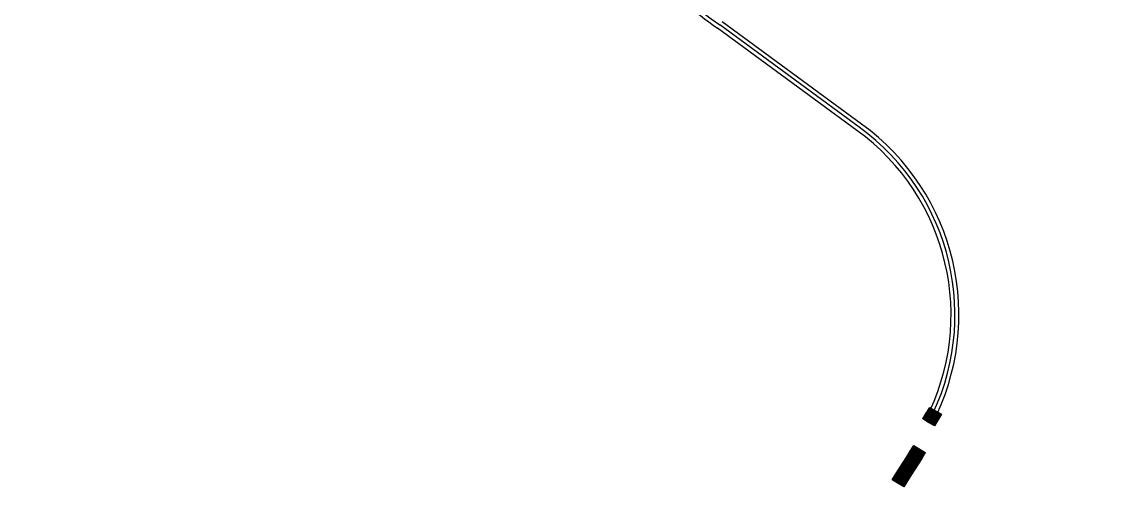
# Model space of a CAD drawing. Header units: millimetres. Extents: x 832728086 to 834530684, y 817551485 to 818349469.
# Drawn here: x 834101988 to 834150114, y 817927256 to 817948256 of the extents above; entities that cross this region are included whole.
import ezdxf

# ---------------------------------------------------------------- set-up
doc = ezdxf.new("R2010")
doc.units = ezdxf.units.MM
doc.header["$LTSCALE"] = 100
doc.linetypes.add('Hidden', pattern=[9.525, 6.35, -3.175])
doc.layers.add('+C-160', color=160, linetype='Hidden')
doc.layers.add('000-Tactile-l', color=8, linetype='Continuous')
doc.layers.add('000-helpline', color=30, linetype='Continuous', lineweight=30, plot=False)

# ---------------------------------------------------------------- blocks, each defined once
blk = doc.blocks.new('tactile')
at = {"layer": '000-helpline', "ltscale": 0.015}
for points in [[(834142.374, 817931.171), (834142.631, 817931.016), (834142.477, 817930.759), (834142.219, 817930.913)], [(834142.631, 817931.016), (834142.888, 817930.862), (834142.734, 817930.604), (834142.477, 817930.759)], [(834142.219, 817930.913), (834142.477, 817930.759), (834142.322, 817930.502), (834142.065, 817930.656)], [(834142.477, 817930.759), (834142.734, 817930.604), (834142.579, 817930.347), (834142.322, 817930.502)], [(834141.348, 817928.971), (834141.509, 817929.225), (834141.762, 817929.065), (834141.602, 817928.811)], [(834141.509, 817929.225), (834141.669, 817929.478), (834141.922, 817929.318), (834141.762, 817929.065)], [(834141.602, 817928.811), (834141.762, 817929.065), (834142.016, 817928.904), (834141.856, 817928.651)], [(834141.762, 817929.065), (834141.922, 817929.318), (834142.176, 817929.158), (834142.016, 817928.904)], [(834141.028, 817928.464), (834141.188, 817928.717), (834141.442, 817928.557), (834141.282, 817928.304)], [(834141.188, 817928.717), (834141.348, 817928.971), (834141.602, 817928.811), (834141.442, 817928.557)], [(834141.282, 817928.304), (834141.442, 817928.557), (834141.696, 817928.397), (834141.535, 817928.143)], [(834141.442, 817928.557), (834141.602, 817928.811), (834141.856, 817928.651), (834141.696, 817928.397)], [(834140.708, 817927.956), (834140.868, 817928.21), (834141.122, 817928.05), (834140.961, 817927.796)], [(834140.868, 817928.21), (834141.028, 817928.464), (834141.282, 817928.304), (834141.122, 817928.05)], [(834140.961, 817927.796), (834141.122, 817928.05), (834141.375, 817927.89), (834141.215, 817927.636)], [(834141.122, 817928.05), (834141.282, 817928.304), (834141.535, 817928.143), (834141.375, 817927.89)]]:
    blk.add_lwpolyline(points, close=True, dxfattribs=at)
at = {"layer": '000-Tactile-l', "ltscale": 5e-05}
for p, q in [((834139.346, 817943.757), (834133.151, 817948.305)), ((834139.14, 817943.474), (834132.947, 817948.021)), ((834139.243, 817943.616), (834133.049, 817948.163))]:
    blk.add_line(p, q, dxfattribs=at)
at = {"layer": '000-Tactile-l'}
for points in [[(834142.065, 817930.656), (834142.374, 817931.171), (834142.888, 817930.862), (834142.579, 817930.347)], [(834141.856, 817928.651), (834141.348, 817928.971), (834141.669, 817929.478), (834142.176, 817929.158)], [(834141.535, 817928.143), (834141.028, 817928.464), (834141.348, 817928.971), (834141.856, 817928.651)], [(834141.215, 817927.636), (834140.708, 817927.956), (834141.028, 817928.464), (834141.535, 817928.143)]]:
    blk.add_lwpolyline(points, close=True, dxfattribs=at)
at = {"layer": '000-Tactile-l', "ltscale": 0.015}
for centre, radius in [((834142.254, 817930.922), 0.0175), ((834142.28, 817930.965), 0.0175), ((834142.28, 817930.965), 0.0125), ((834142.305, 817931.008), 0.0175), ((834142.305, 817931.008), 0.0125), ((834142.322, 817930.939), 0.0175), ((834142.322, 817930.939), 0.0125), ((834142.331, 817931.051), 0.0175), ((834142.331, 817931.051), 0.0125), ((834142.348, 817930.982), 0.0175), ((834142.348, 817930.982), 0.0125), ((834142.357, 817931.093), 0.0175), ((834142.357, 817931.093), 0.0125), ((834142.374, 817931.025), 0.0175), ((834142.374, 817931.025), 0.0125), ((834142.383, 817931.136), 0.0175), ((834142.383, 817931.136), 0.0125), ((834142.391, 817930.956), 0.0175), ((834142.391, 817930.956), 0.0125), ((834142.4, 817931.068), 0.0175), ((834142.4, 817931.068), 0.0125), ((834142.417, 817930.999), 0.0175), ((834142.417, 817930.999), 0.0125), ((834142.425, 817931.11), 0.0175), ((834142.425, 817931.11), 0.0125), ((834142.434, 817930.93), 0.0175), ((834142.434, 817930.93), 0.0125), ((834142.443, 817931.042), 0.0175), ((834142.443, 817931.042), 0.0125), ((834142.46, 817930.973), 0.0175), ((834142.46, 817930.973), 0.0125), ((834142.468, 817931.085), 0.0175), ((834142.468, 817931.085), 0.0125), ((834142.485, 817931.016), 0.0175), ((834142.485, 817931.016), 0.0125), ((834142.502, 817930.948), 0.0175), ((834142.502, 817930.948), 0.0125), ((834142.511, 817931.059), 0.0175), ((834142.511, 817931.059), 0.0125), ((834142.528, 817930.99), 0.0175), ((834142.528, 817930.99), 0.0125), ((834142.545, 817930.922), 0.0175), ((834142.554, 817931.033), 0.0175), ((834142.554, 817931.033), 0.0125), ((834142.571, 817930.965), 0.0175), ((834142.571, 817930.965), 0.0125), ((834142.597, 817931.007), 0.0175), ((834142.597, 817931.007), 0.0125), ((834142.614, 817930.939), 0.0175), ((834142.614, 817930.939), 0.0125), ((834142.64, 817930.982), 0.0175), ((834142.64, 817930.982), 0.0125), ((834142.683, 817930.956), 0.0175), ((834142.683, 817930.956), 0.0125), ((834142.725, 817930.93), 0.0175), ((834142.725, 817930.93), 0.0125), ((834142.099, 817930.665), 0.0175), ((834142.099, 817930.665), 0.0125), ((834142.125, 817930.708), 0.0175), ((834142.125, 817930.708), 0.0125), ((834142.142, 817930.639), 0.0175), ((834142.142, 817930.639), 0.0125), ((834142.151, 817930.751), 0.0175), ((834142.151, 817930.751), 0.0125), ((834142.168, 817930.682), 0.0175), ((834142.168, 817930.682), 0.0125), ((834142.177, 817930.793), 0.0175), ((834142.177, 817930.793), 0.0125), ((834142.185, 817930.613), 0.0175), ((834142.185, 817930.613), 0.0125), ((834142.194, 817930.725), 0.0175), ((834142.194, 817930.725), 0.0125), ((834142.202, 817930.836), 0.0175), ((834142.202, 817930.836), 0.0125), ((834142.211, 817930.656), 0.0175), ((834142.211, 817930.656), 0.0125), ((834142.219, 817930.768), 0.0175), ((834142.219, 817930.768), 0.0125), ((834142.228, 817930.588), 0.0175), ((834142.228, 817930.879), 0.0175), ((834142.228, 817930.588), 0.0125), ((834142.228, 817930.879), 0.0125), ((834142.236, 817930.699), 0.0175), ((834142.236, 817930.699), 0.0125), ((834142.245, 817930.81), 0.0175), ((834142.245, 817930.81), 0.0125), ((834142.254, 817930.63), 0.0175), ((834142.254, 817930.922), 0.0125), ((834142.254, 817930.63), 0.0125), ((834142.262, 817930.742), 0.0175), ((834142.262, 817930.742), 0.0125), ((834142.271, 817930.853), 0.0175), ((834142.271, 817930.562), 0.0175), ((834142.271, 817930.853), 0.0125), ((834142.271, 817930.562), 0.0125), ((834142.279, 817930.673), 0.0175), ((834142.279, 817930.673), 0.0125), ((834142.288, 817930.785), 0.0175), ((834142.288, 817930.785), 0.0125), ((834142.297, 817930.896), 0.0175), ((834142.296, 817930.605), 0.0175), ((834142.297, 817930.896), 0.0125), ((834142.296, 817930.605), 0.0125), ((834142.305, 817930.716), 0.0175), ((834142.305, 817930.716), 0.0125), ((834142.314, 817930.828), 0.0175), ((834142.314, 817930.536), 0.0175), ((834142.314, 817930.828), 0.0125), ((834142.314, 817930.536), 0.0125), ((834142.322, 817930.647), 0.0175), ((834142.322, 817930.647), 0.0125), ((834142.331, 817930.759), 0.0175), ((834142.331, 817930.759), 0.0125), ((834142.339, 817930.87), 0.0175), ((834142.339, 817930.579), 0.0175), ((834142.339, 817930.87), 0.0125), ((834142.339, 817930.579), 0.0125), ((834142.348, 817930.69), 0.0175), ((834142.348, 817930.69), 0.0125), ((834142.357, 817930.802), 0.0175), ((834142.356, 817930.51), 0.0175), ((834142.357, 817930.802), 0.0125), ((834142.356, 817930.51), 0.0125), ((834142.365, 817930.913), 0.0175), ((834142.365, 817930.622), 0.0175), ((834142.365, 817930.913), 0.0125), ((834142.365, 817930.622), 0.0125), ((834142.374, 817930.733), 0.0175), ((834142.374, 817930.733), 0.0125), ((834142.382, 817930.845), 0.0175), ((834142.382, 817930.553), 0.0175), ((834142.382, 817930.845), 0.0125), ((834142.382, 817930.553), 0.0125), ((834142.391, 817930.665), 0.0175), ((834142.391, 817930.665), 0.0125), ((834142.399, 817930.776), 0.0175), ((834142.399, 817930.485), 0.0175), ((834142.399, 817930.776), 0.0125), ((834142.399, 817930.485), 0.0125), ((834142.408, 817930.596), 0.0175), ((834142.408, 817930.888), 0.0175), ((834142.408, 817930.596), 0.0125), ((834142.408, 817930.888), 0.0125), ((834142.417, 817930.707), 0.0175), ((834142.417, 817930.707), 0.0125), ((834142.425, 817930.819), 0.0175), ((834142.425, 817930.527), 0.0175), ((834142.425, 817930.819), 0.0125), ((834142.425, 817930.527), 0.0125), ((834142.434, 817930.639), 0.0175), ((834142.434, 817930.639), 0.0125), ((834142.442, 817930.75), 0.0175), ((834142.442, 817930.459), 0.0175), ((834142.442, 817930.75), 0.0125), ((834142.442, 817930.459), 0.0125), ((834142.451, 817930.862), 0.0175), ((834142.451, 817930.57), 0.0175), ((834142.451, 817930.862), 0.0125), ((834142.451, 817930.57), 0.0125), ((834142.459, 817930.682), 0.0175), ((834142.459, 817930.682), 0.0125), ((834142.468, 817930.502), 0.0175), ((834142.468, 817930.793), 0.0175), ((834142.468, 817930.502), 0.0125), ((834142.468, 817930.793), 0.0125), ((834142.477, 817930.905), 0.0175), ((834142.477, 817930.613), 0.0175), ((834142.477, 817930.905), 0.0125), ((834142.477, 817930.613), 0.0125), ((834142.485, 817930.725), 0.0175), ((834142.485, 817930.725), 0.0125), ((834142.494, 817930.836), 0.0175), ((834142.494, 817930.544), 0.0175), ((834142.494, 817930.836), 0.0125), ((834142.494, 817930.544), 0.0125), ((834142.502, 817930.656), 0.0175), ((834142.502, 817930.656), 0.0125), ((834142.511, 817930.767), 0.0175), ((834142.511, 817930.476), 0.0175), ((834142.511, 817930.767), 0.0125), ((834142.511, 817930.476), 0.0125), ((834142.52, 817930.879), 0.0175), ((834142.519, 817930.587), 0.0175), ((834142.52, 817930.879), 0.0125), ((834142.519, 817930.587), 0.0125), ((834142.528, 817930.699), 0.0175), ((834142.528, 817930.699), 0.0125), ((834142.537, 817930.81), 0.0175), ((834142.536, 817930.519), 0.0175), ((834142.537, 817930.81), 0.0125), ((834142.536, 817930.519), 0.0125), ((834142.545, 817930.63), 0.0175), ((834142.545, 817930.922), 0.0125), ((834142.545, 817930.63), 0.0125), ((834142.554, 817930.742), 0.0175), ((834142.554, 817930.45), 0.0175), ((834142.554, 817930.742), 0.0125), ((834142.554, 817930.45), 0.0125), ((834142.562, 817930.853), 0.0175), ((834142.562, 817930.562), 0.0175), ((834142.562, 817930.853), 0.0125), ((834142.562, 817930.562), 0.0125), ((834142.571, 817930.673), 0.0175), ((834142.571, 817930.673), 0.0125), ((834142.58, 817930.785), 0.0175), ((834142.579, 817930.493), 0.0175), ((834142.58, 817930.785), 0.0125), ((834142.579, 817930.493), 0.0125), ((834142.588, 817930.604), 0.0175), ((834142.588, 817930.896), 0.0175), ((834142.588, 817930.604), 0.0125), ((834142.588, 817930.896), 0.0125), ((834142.597, 817930.716), 0.0175), ((834142.597, 817930.716), 0.0125), ((834142.605, 817930.827), 0.0175), ((834142.605, 817930.536), 0.0175), ((834142.605, 817930.827), 0.0125), ((834142.605, 817930.536), 0.0125), ((834142.614, 817930.647), 0.0175), ((834142.614, 817930.647), 0.0125), ((834142.622, 817930.759), 0.0175), ((834142.622, 817930.467), 0.0175), ((834142.622, 817930.759), 0.0125), ((834142.622, 817930.467), 0.0125), ((834142.631, 817930.579), 0.0175), ((834142.631, 817930.87), 0.0175), ((834142.631, 817930.579), 0.0125), ((834142.631, 817930.87), 0.0125), ((834142.64, 817930.69), 0.0175), ((834142.64, 817930.69), 0.0125), ((834142.648, 817930.51), 0.0175), ((834142.648, 817930.802), 0.0175), ((834142.648, 817930.51), 0.0125), ((834142.648, 817930.802), 0.0125), ((834142.657, 817930.913), 0.0175), ((834142.657, 817930.622), 0.0175), ((834142.657, 817930.913), 0.0125), ((834142.657, 817930.622), 0.0125), ((834142.665, 817930.733), 0.0175), ((834142.665, 817930.733), 0.0125), ((834142.674, 817930.844), 0.0175), ((834142.674, 817930.553), 0.0175), ((834142.674, 817930.844), 0.0125), ((834142.674, 817930.553), 0.0125), ((834142.682, 817930.664), 0.0175), ((834142.682, 817930.664), 0.0125), ((834142.691, 817930.776), 0.0175), ((834142.691, 817930.776), 0.0125), ((834142.7, 817930.887), 0.0175), ((834142.699, 817930.596), 0.0175), ((834142.7, 817930.887), 0.0125), ((834142.699, 817930.596), 0.0125), ((834142.708, 817930.707), 0.0175), ((834142.708, 817930.707), 0.0125), ((834142.717, 817930.819), 0.0175), ((834142.717, 817930.819), 0.0125), ((834142.725, 817930.639), 0.0175), ((834142.725, 817930.639), 0.0125), ((834142.734, 817930.75), 0.0175), ((834142.734, 817930.75), 0.0125), ((834142.743, 817930.862), 0.0175), ((834142.743, 817930.862), 0.0125), ((834142.751, 817930.682), 0.0175), ((834142.751, 817930.682), 0.0125), ((834142.76, 817930.793), 0.0175), ((834142.76, 817930.793), 0.0125), ((834142.768, 817930.904), 0.0175), ((834142.768, 817930.904), 0.0125), ((834142.777, 817930.724), 0.0175), ((834142.777, 817930.724), 0.0125), ((834142.785, 817930.836), 0.0175), ((834142.785, 817930.836), 0.0125), ((834142.802, 817930.767), 0.0175), ((834142.802, 817930.767), 0.0125), ((834142.811, 817930.879), 0.0175), ((834142.811, 817930.879), 0.0125), ((834142.828, 817930.81), 0.0175), ((834142.828, 817930.81), 0.0125), ((834142.854, 817930.853), 0.0175), ((834142.854, 817930.853), 0.0125), ((834142.485, 817930.433), 0.0175), ((834142.485, 817930.433), 0.0125), ((834142.528, 817930.407), 0.0175), ((834142.528, 817930.407), 0.0125), ((834142.571, 817930.382), 0.0175), ((834142.571, 817930.382), 0.0125), ((834142.596, 817930.424), 0.0175), ((834142.596, 817930.424), 0.0125), ((834141.41, 817929.021), 0.0175), ((834141.41, 817929.021), 0.0125), ((834141.436, 817929.063), 0.0175), ((834141.436, 817929.063), 0.0125), ((834141.452, 817928.994), 0.0175), ((834141.463, 817929.106), 0.0175), ((834141.463, 817929.106), 0.0125), ((834141.479, 817929.037), 0.0175), ((834141.479, 817929.037), 0.0125), ((834141.49, 817929.148), 0.0175), ((834141.49, 817929.148), 0.0125), ((834141.505, 817929.079), 0.0175), ((834141.505, 817929.079), 0.0125), ((834141.516, 817929.19), 0.0175), ((834141.521, 817929.01), 0.0175), ((834141.516, 817929.19), 0.0125), ((834141.521, 817929.01), 0.0125), ((834141.532, 817929.121), 0.0175), ((834141.532, 817929.121), 0.0125), ((834141.543, 817929.233), 0.0175), ((834141.547, 817929.052), 0.0175), ((834141.543, 817929.233), 0.0125), ((834141.547, 817929.052), 0.0125), ((834141.559, 817929.164), 0.0175), ((834141.559, 817929.164), 0.0125), ((834141.57, 817929.275), 0.0175), ((834141.57, 817929.275), 0.0125), ((834141.574, 817929.095), 0.0175), ((834141.574, 817929.095), 0.0125), ((834141.585, 817929.206), 0.0175), ((834141.59, 817929.026), 0.0175), ((834141.585, 817929.206), 0.0125), ((834141.59, 817929.026), 0.0125), ((834141.596, 817929.317), 0.0175), ((834141.601, 817929.137), 0.0175), ((834141.596, 817929.317), 0.0125), ((834141.601, 817929.137), 0.0125), ((834141.612, 817929.248), 0.0175), ((834141.612, 817929.248), 0.0125), ((834141.616, 817929.068), 0.0175), ((834141.616, 817929.068), 0.0125), ((834141.623, 817929.359), 0.0175), ((834141.628, 817929.179), 0.0175), ((834141.623, 817929.359), 0.0125), ((834141.628, 817929.179), 0.0125), ((834141.632, 817928.999), 0.0175), ((834141.632, 817928.999), 0.0125), ((834141.639, 817929.29), 0.0175), ((834141.639, 817929.29), 0.0125), ((834141.643, 817929.11), 0.0175), ((834141.643, 817929.11), 0.0125), ((834141.65, 817929.402), 0.0175), ((834141.65, 817929.402), 0.0125), ((834141.654, 817929.221), 0.0175), ((834141.659, 817929.041), 0.0175), ((834141.654, 817929.221), 0.0125), ((834141.659, 817929.041), 0.0125), ((834141.665, 817929.333), 0.0175), ((834141.67, 817929.152), 0.0175), ((834141.665, 817929.333), 0.0125), ((834141.67, 817929.152), 0.0125), ((834141.676, 817929.444), 0.0175), ((834141.681, 817929.264), 0.0175), ((834141.676, 817929.444), 0.0125), ((834141.681, 817929.264), 0.0125), ((834141.685, 817929.083), 0.0175), ((834141.685, 817929.083), 0.0125), ((834141.692, 817929.375), 0.0175), ((834141.697, 817929.195), 0.0175), ((834141.692, 817929.375), 0.0125), ((834141.697, 817929.195), 0.0125), ((834141.701, 817929.014), 0.0175), ((834141.701, 817929.014), 0.0125), ((834141.708, 817929.306), 0.0175), ((834141.708, 817929.306), 0.0125), ((834141.712, 817929.126), 0.0175), ((834141.712, 817929.126), 0.0125), ((834141.719, 817929.417), 0.0175), ((834141.719, 817929.417), 0.0125), ((834141.723, 817929.237), 0.0175), ((834141.728, 817929.057), 0.0175), ((834141.723, 817929.237), 0.0125), ((834141.728, 817929.057), 0.0125), ((834141.734, 817929.348), 0.0175), ((834141.739, 817929.168), 0.0175), ((834141.734, 817929.348), 0.0125), ((834141.739, 817929.168), 0.0125), ((834141.75, 817929.279), 0.0175), ((834141.75, 817929.279), 0.0125), ((834141.754, 817929.099), 0.0175), ((834141.754, 817929.099), 0.0125), ((834141.761, 817929.391), 0.0175), ((834141.766, 817929.21), 0.0175), ((834141.761, 817929.391), 0.0125), ((834141.77, 817929.03), 0.0175), ((834141.766, 817929.21), 0.0125), ((834141.77, 817929.03), 0.0125), ((834141.777, 817929.322), 0.0175), ((834141.777, 817929.322), 0.0125), ((834141.781, 817929.141), 0.0175), ((834141.781, 817929.141), 0.0125), ((834141.792, 817929.253), 0.0175), ((834141.797, 817929.072), 0.0175), ((834141.792, 817929.253), 0.0125), ((834141.797, 817929.072), 0.0125), ((834141.803, 817929.364), 0.0175), ((834141.808, 817929.184), 0.0175), ((834141.803, 817929.364), 0.0125), ((834141.808, 817929.184), 0.0125), ((834141.812, 817929.003), 0.0175), ((834141.812, 817929.003), 0.0125), ((834141.819, 817929.295), 0.0175), ((834141.819, 817929.295), 0.0125), ((834141.823, 817929.115), 0.0175), ((834141.823, 817929.115), 0.0125), ((834141.834, 817929.226), 0.0175), ((834141.839, 817929.046), 0.0175), ((834141.834, 817929.226), 0.0125), ((834141.839, 817929.046), 0.0125), ((834141.846, 817929.337), 0.0175), ((834141.846, 817929.337), 0.0125), ((834141.85, 817929.157), 0.0175), ((834141.85, 817929.157), 0.0125), ((834141.861, 817929.268), 0.0175), ((834141.866, 817929.088), 0.0175), ((834141.861, 817929.268), 0.0125), ((834141.866, 817929.088), 0.0125), ((834141.877, 817929.199), 0.0175), ((834141.877, 817929.199), 0.0125), ((834141.881, 817929.019), 0.0175), ((834141.881, 817929.019), 0.0125), ((834141.888, 817929.31), 0.0175), ((834141.888, 817929.31), 0.0125), ((834141.892, 817929.13), 0.0175), ((834141.892, 817929.13), 0.0125), ((834141.903, 817929.241), 0.0175), ((834141.908, 817929.061), 0.0175), ((834141.903, 817929.241), 0.0125), ((834141.908, 817929.061), 0.0125), ((834141.919, 817929.173), 0.0175), ((834141.919, 817929.173), 0.0125), ((834141.93, 817929.284), 0.0175), ((834141.935, 817929.104), 0.0175), ((834141.93, 817929.284), 0.0125), ((834141.935, 817929.104), 0.0125), ((834141.946, 817929.215), 0.0175), ((834141.946, 817929.215), 0.0125), ((834141.95, 817929.035), 0.0175), ((834141.95, 817929.035), 0.0125), ((834141.961, 817929.146), 0.0175), ((834141.961, 817929.146), 0.0125), ((834141.972, 817929.257), 0.0175), ((834141.977, 817929.077), 0.0175), ((834141.972, 817929.257), 0.0125), ((834141.977, 817929.077), 0.0125), ((834141.988, 817929.188), 0.0175), ((834141.992, 817929.008), 0.0175), ((834141.988, 817929.188), 0.0125), ((834141.992, 817929.008), 0.0125), ((834142.004, 817929.119), 0.0175), ((834142.004, 817929.119), 0.0125), ((834142.015, 817929.23), 0.0175), ((834142.015, 817929.23), 0.0125), ((834142.019, 817929.05), 0.0175), ((834142.019, 817929.05), 0.0125), ((834142.03, 817929.161), 0.0175), ((834142.03, 817929.161), 0.0125), ((834142.046, 817929.092), 0.0175), ((834142.046, 817929.092), 0.0125), ((834142.057, 817929.204), 0.0175), ((834142.057, 817929.204), 0.0125), ((834142.061, 817929.023), 0.0175), ((834142.061, 817929.023), 0.0125), ((834142.073, 817929.135), 0.0175), ((834142.073, 817929.135), 0.0125), ((834142.088, 817929.066), 0.0175), ((834142.088, 817929.066), 0.0125), ((834142.099, 817929.177), 0.0175), ((834142.099, 817929.177), 0.0125), ((834142.115, 817929.108), 0.0175), ((834142.115, 817929.108), 0.0125), ((834142.142, 817929.15), 0.0175), ((834142.142, 817929.15), 0.0125), ((834141.089, 817928.514), 0.0175), ((834141.116, 817928.556), 0.0175), ((834141.116, 817928.556), 0.0125), ((834141.143, 817928.598), 0.0175), ((834141.143, 817928.598), 0.0125), ((834141.158, 817928.529), 0.0175), ((834141.158, 817928.529), 0.0125), ((834141.169, 817928.641), 0.0175), ((834141.169, 817928.641), 0.0125), ((834141.185, 817928.572), 0.0175), ((834141.185, 817928.572), 0.0125), ((834141.196, 817928.683), 0.0175), ((834141.196, 817928.683), 0.0125), ((834141.212, 817928.614), 0.0175), ((834141.212, 817928.614), 0.0125), ((834141.223, 817928.725), 0.0175), ((834141.223, 817928.725), 0.0125), ((834141.227, 817928.545), 0.0175), ((834141.227, 817928.545), 0.0125), ((834141.238, 817928.656), 0.0175), ((834141.238, 817928.656), 0.0125), ((834141.249, 817928.767), 0.0175), ((834141.254, 817928.587), 0.0175), ((834141.249, 817928.767), 0.0125), ((834141.254, 817928.587), 0.0125), ((834141.265, 817928.698), 0.0175), ((834141.265, 817928.698), 0.0125), ((834141.269, 817928.518), 0.0175), ((834141.269, 817928.518), 0.0125), ((834141.276, 817928.81), 0.0175), ((834141.281, 817928.63), 0.0175), ((834141.276, 817928.81), 0.0125), ((834141.281, 817928.63), 0.0125), ((834141.292, 817928.741), 0.0175), ((834141.292, 817928.741), 0.0125), ((834141.296, 817928.561), 0.0175), ((834141.296, 817928.561), 0.0125), ((834141.303, 817928.852), 0.0175), ((834141.303, 817928.852), 0.0125), ((834141.307, 817928.672), 0.0175), ((834141.307, 817928.672), 0.0125), ((834141.318, 817928.783), 0.0175), ((834141.323, 817928.603), 0.0175), ((834141.318, 817928.783), 0.0125), ((834141.323, 817928.603), 0.0125), ((834141.329, 817928.894), 0.0175), ((834141.334, 817928.714), 0.0175), ((834141.329, 817928.894), 0.0125), ((834141.334, 817928.714), 0.0125), ((834141.338, 817928.534), 0.0175), ((834141.338, 817928.534), 0.0125), ((834141.345, 817928.825), 0.0175), ((834141.35, 817928.645), 0.0175), ((834141.345, 817928.825), 0.0125), ((834141.35, 817928.645), 0.0125), ((834141.356, 817928.937), 0.0175), ((834141.361, 817928.756), 0.0175), ((834141.356, 817928.937), 0.0125), ((834141.361, 817928.756), 0.0125), ((834141.365, 817928.576), 0.0175), ((834141.365, 817928.576), 0.0125), ((834141.372, 817928.868), 0.0175), ((834141.372, 817928.868), 0.0125), ((834141.376, 817928.687), 0.0175), ((834141.376, 817928.687), 0.0125), ((834141.383, 817928.979), 0.0175), ((834141.383, 817928.979), 0.0125), ((834141.387, 817928.799), 0.0175), ((834141.392, 817928.618), 0.0175), ((834141.387, 817928.799), 0.0125), ((834141.392, 817928.618), 0.0125), ((834141.398, 817928.91), 0.0175), ((834141.403, 817928.73), 0.0175), ((834141.398, 817928.91), 0.0125), ((834141.403, 817928.73), 0.0125), ((834141.407, 817928.549), 0.0175), ((834141.407, 817928.549), 0.0125), ((834141.414, 817928.841), 0.0175), ((834141.419, 817928.661), 0.0175), ((834141.414, 817928.841), 0.0125), ((834141.419, 817928.661), 0.0125), ((834141.425, 817928.952), 0.0175), ((834141.43, 817928.772), 0.0175), ((834141.425, 817928.952), 0.0125), ((834141.43, 817928.772), 0.0125), ((834141.434, 817928.592), 0.0175), ((834141.434, 817928.592), 0.0125), ((834141.441, 817928.883), 0.0175), ((834141.441, 817928.883), 0.0125), ((834141.445, 817928.703), 0.0175), ((834141.45, 817928.523), 0.0175), ((834141.445, 817928.703), 0.0125), ((834141.45, 817928.523), 0.0125), ((834141.452, 817928.994), 0.0125), ((834141.456, 817928.814), 0.0175), ((834141.461, 817928.634), 0.0175), ((834141.456, 817928.814), 0.0125), ((834141.461, 817928.634), 0.0125), ((834141.467, 817928.925), 0.0175), ((834141.472, 817928.745), 0.0175), ((834141.467, 817928.925), 0.0125), ((834141.472, 817928.745), 0.0125), ((834141.476, 817928.565), 0.0175), ((834141.476, 817928.565), 0.0125), ((834141.483, 817928.856), 0.0175), ((834141.487, 817928.676), 0.0175), ((834141.483, 817928.856), 0.0125), ((834141.487, 817928.676), 0.0125), ((834141.494, 817928.968), 0.0175), ((834141.499, 817928.788), 0.0175), ((834141.494, 817928.968), 0.0125), ((834141.499, 817928.788), 0.0125), ((834141.503, 817928.607), 0.0175), ((834141.503, 817928.607), 0.0125), ((834141.51, 817928.899), 0.0175), ((834141.51, 817928.899), 0.0125), ((834141.514, 817928.719), 0.0175), ((834141.519, 817928.538), 0.0175), ((834141.514, 817928.719), 0.0125), ((834141.519, 817928.538), 0.0125), ((834141.525, 817928.83), 0.0175), ((834141.53, 817928.65), 0.0175), ((834141.525, 817928.83), 0.0125), ((834141.53, 817928.65), 0.0125), ((834141.536, 817928.941), 0.0175), ((834141.541, 817928.761), 0.0175), ((834141.536, 817928.941), 0.0125), ((834141.541, 817928.761), 0.0125), ((834141.545, 817928.581), 0.0175), ((834141.545, 817928.581), 0.0125), ((834141.552, 817928.872), 0.0175), ((834141.552, 817928.872), 0.0125), ((834141.556, 817928.692), 0.0175), ((834141.556, 817928.692), 0.0125), ((834141.563, 817928.983), 0.0175), ((834141.568, 817928.803), 0.0175), ((834141.563, 817928.983), 0.0125), ((834141.568, 817928.803), 0.0125), ((834141.572, 817928.623), 0.0175), ((834141.572, 817928.623), 0.0125), ((834141.579, 817928.914), 0.0175), ((834141.579, 817928.914), 0.0125), ((834141.583, 817928.734), 0.0175), ((834141.588, 817928.554), 0.0175), ((834141.583, 817928.734), 0.0125), ((834141.588, 817928.554), 0.0125), ((834141.594, 817928.845), 0.0175), ((834141.599, 817928.665), 0.0175), ((834141.594, 817928.845), 0.0125), ((834141.599, 817928.665), 0.0125), ((834141.605, 817928.957), 0.0175), ((834141.61, 817928.776), 0.0175), ((834141.605, 817928.957), 0.0125), ((834141.61, 817928.776), 0.0125), ((834141.614, 817928.596), 0.0175), ((834141.614, 817928.596), 0.0125), ((834141.621, 817928.888), 0.0175), ((834141.621, 817928.888), 0.0125), ((834141.625, 817928.707), 0.0175), ((834141.63, 817928.527), 0.0175), ((834141.625, 817928.707), 0.0125), ((834141.63, 817928.527), 0.0125), ((834141.637, 817928.819), 0.0175), ((834141.637, 817928.819), 0.0125), ((834141.641, 817928.638), 0.0175), ((834141.641, 817928.638), 0.0125), ((834141.648, 817928.93), 0.0175), ((834141.648, 817928.93), 0.0125), ((834141.652, 817928.75), 0.0175), ((834141.657, 817928.569), 0.0175), ((834141.652, 817928.75), 0.0125), ((834141.657, 817928.569), 0.0125), ((834141.663, 817928.861), 0.0175), ((834141.668, 817928.681), 0.0175), ((834141.663, 817928.861), 0.0125), ((834141.668, 817928.681), 0.0125), ((834141.674, 817928.972), 0.0175), ((834141.679, 817928.792), 0.0175), ((834141.674, 817928.972), 0.0125), ((834141.679, 817928.792), 0.0125), ((834141.683, 817928.612), 0.0175), ((834141.683, 817928.612), 0.0125), ((834141.69, 817928.903), 0.0175), ((834141.69, 817928.903), 0.0125), ((834141.694, 817928.723), 0.0175), ((834141.699, 817928.543), 0.0175), ((834141.694, 817928.723), 0.0125), ((834141.699, 817928.543), 0.0125), ((834141.706, 817928.834), 0.0175), ((834141.71, 817928.654), 0.0175), ((834141.706, 817928.834), 0.0125), ((834141.71, 817928.654), 0.0125), ((834141.717, 817928.946), 0.0175), ((834141.717, 817928.946), 0.0125), ((834141.721, 817928.765), 0.0175), ((834141.726, 817928.585), 0.0175), ((834141.721, 817928.765), 0.0125), ((834141.726, 817928.585), 0.0125), ((834141.732, 817928.877), 0.0175), ((834141.737, 817928.696), 0.0175), ((834141.732, 817928.877), 0.0125), ((834141.737, 817928.696), 0.0125), ((834141.741, 817928.516), 0.0175), ((834141.743, 817928.988), 0.0175), ((834141.748, 817928.808), 0.0175), ((834141.743, 817928.988), 0.0125), ((834141.748, 817928.808), 0.0125), ((834141.752, 817928.627), 0.0175), ((834141.752, 817928.627), 0.0125), ((834141.759, 817928.919), 0.0175), ((834141.759, 817928.919), 0.0125), ((834141.763, 817928.739), 0.0175), ((834141.768, 817928.558), 0.0175), ((834141.763, 817928.739), 0.0125), ((834141.768, 817928.558), 0.0125), ((834141.774, 817928.85), 0.0175), ((834141.779, 817928.67), 0.0175), ((834141.774, 817928.85), 0.0125), ((834141.779, 817928.67), 0.0125), ((834141.786, 817928.961), 0.0175), ((834141.786, 817928.961), 0.0125), ((834141.79, 817928.781), 0.0175), ((834141.795, 817928.601), 0.0175), ((834141.79, 817928.781), 0.0125), ((834141.795, 817928.601), 0.0125), ((834141.801, 817928.892), 0.0175), ((834141.806, 817928.712), 0.0175), ((834141.801, 817928.892), 0.0125), ((834141.806, 817928.712), 0.0125), ((834141.817, 817928.823), 0.0175), ((834141.817, 817928.823), 0.0125), ((834141.821, 817928.643), 0.0175), ((834141.821, 817928.643), 0.0125), ((834141.828, 817928.934), 0.0175), ((834141.828, 817928.934), 0.0125), ((834141.832, 817928.754), 0.0175), ((834141.832, 817928.754), 0.0125), ((834141.843, 817928.865), 0.0175), ((834141.848, 817928.685), 0.0175), ((834141.843, 817928.865), 0.0125), ((834141.848, 817928.685), 0.0125), ((834141.855, 817928.977), 0.0175), ((834141.855, 817928.977), 0.0125), ((834141.859, 817928.796), 0.0175), ((834141.859, 817928.796), 0.0125), ((834141.87, 817928.908), 0.0175), ((834141.875, 817928.728), 0.0175), ((834141.87, 817928.908), 0.0125), ((834141.875, 817928.728), 0.0125), ((834141.886, 817928.839), 0.0175), ((834141.886, 817928.839), 0.0125), ((834141.897, 817928.95), 0.0175), ((834141.897, 817928.95), 0.0125), ((834141.901, 817928.77), 0.0175), ((834141.901, 817928.77), 0.0125), ((834141.912, 817928.881), 0.0175), ((834141.912, 817928.881), 0.0125), ((834141.924, 817928.992), 0.0175), ((834141.924, 817928.992), 0.0125), ((834141.928, 817928.812), 0.0175), ((834141.928, 817928.812), 0.0125), ((834141.939, 817928.923), 0.0175), ((834141.939, 817928.923), 0.0125), ((834141.955, 817928.854), 0.0175), ((834141.955, 817928.854), 0.0125), ((834141.966, 817928.966), 0.0175), ((834141.966, 817928.966), 0.0125), ((834141.981, 817928.897), 0.0175), ((834141.981, 817928.897), 0.0125), ((834142.008, 817928.939), 0.0175), ((834142.008, 817928.939), 0.0125), ((834142.035, 817928.981), 0.0175), ((834142.035, 817928.981), 0.0125), ((834140.796, 817928.049), 0.0175), ((834140.796, 817928.049), 0.0125), ((834140.822, 817928.091), 0.0175), ((834140.822, 817928.091), 0.0125), ((834140.849, 817928.133), 0.0175), ((834140.849, 817928.133), 0.0125), ((834140.865, 817928.064), 0.0175), ((834140.865, 817928.064), 0.0125), ((834140.876, 817928.176), 0.0175), ((834140.876, 817928.176), 0.0125), ((834140.891, 817928.107), 0.0175), ((834140.891, 817928.107), 0.0125), ((834140.902, 817928.218), 0.0175), ((834140.907, 817928.038), 0.0175), ((834140.902, 817928.218), 0.0125), ((834140.907, 817928.038), 0.0125), ((834140.918, 817928.149), 0.0175), ((834140.918, 817928.149), 0.0125), ((834140.929, 817928.26), 0.0175), ((834140.934, 817928.08), 0.0175), ((834140.929, 817928.26), 0.0125), ((834140.934, 817928.08), 0.0125), ((834140.945, 817928.191), 0.0175), ((834140.945, 817928.191), 0.0125), ((834140.956, 817928.302), 0.0175), ((834140.956, 817928.302), 0.0125), ((834140.96, 817928.122), 0.0175), ((834140.96, 817928.122), 0.0125), ((834140.971, 817928.233), 0.0175), ((834140.976, 817928.053), 0.0175), ((834140.971, 817928.233), 0.0125), ((834140.976, 817928.053), 0.0125), ((834140.982, 817928.345), 0.0175), ((834140.987, 817928.164), 0.0175), ((834140.982, 817928.345), 0.0125), ((834140.987, 817928.164), 0.0125), ((834140.998, 817928.276), 0.0175), ((834141.003, 817928.095), 0.0175), ((834140.998, 817928.276), 0.0125), ((834141.003, 817928.095), 0.0125), ((834141.009, 817928.387), 0.0175), ((834141.014, 817928.207), 0.0175), ((834141.009, 817928.387), 0.0125), ((834141.014, 817928.207), 0.0125), ((834141.025, 817928.318), 0.0175), ((834141.025, 817928.318), 0.0125), ((834141.029, 817928.138), 0.0175), ((834141.029, 817928.138), 0.0125), ((834141.036, 817928.429), 0.0175), ((834141.036, 817928.429), 0.0125), ((834141.04, 817928.249), 0.0175), ((834141.045, 817928.069), 0.0175), ((834141.04, 817928.249), 0.0125), ((834141.045, 817928.069), 0.0125), ((834141.051, 817928.36), 0.0175), ((834141.056, 817928.18), 0.0175), ((834141.051, 817928.36), 0.0125), ((834141.056, 817928.18), 0.0125), ((834141.063, 817928.472), 0.0175), ((834141.063, 817928.472), 0.0125), ((834141.067, 817928.291), 0.0175), ((834141.072, 817928.111), 0.0175), ((834141.067, 817928.291), 0.0125), ((834141.072, 817928.111), 0.0125), ((834141.078, 817928.403), 0.0175), ((834141.083, 817928.222), 0.0175), ((834141.078, 817928.403), 0.0125), ((834141.083, 817928.222), 0.0125), ((834141.087, 817928.042), 0.0175), ((834141.087, 817928.042), 0.0125), ((834141.094, 817928.334), 0.0175), ((834141.089, 817928.514), 0.0125), ((834141.094, 817928.334), 0.0125), ((834141.098, 817928.153), 0.0175), ((834141.098, 817928.153), 0.0125), ((834141.105, 817928.445), 0.0175), ((834141.105, 817928.445), 0.0125), ((834141.109, 817928.265), 0.0175), ((834141.114, 817928.084), 0.0175), ((834141.109, 817928.265), 0.0125), ((834141.114, 817928.084), 0.0125), ((834141.12, 817928.376), 0.0175), ((834141.125, 817928.196), 0.0175), ((834141.12, 817928.376), 0.0125), ((834141.125, 817928.196), 0.0125), ((834141.132, 817928.487), 0.0175), ((834141.136, 817928.307), 0.0175), ((834141.132, 817928.487), 0.0125), ((834141.136, 817928.307), 0.0125), ((834141.14, 817928.127), 0.0175), ((834141.14, 817928.127), 0.0125), ((834141.147, 817928.418), 0.0175), ((834141.152, 817928.238), 0.0175), ((834141.147, 817928.418), 0.0125), ((834141.152, 817928.238), 0.0125), ((834141.156, 817928.058), 0.0175), ((834141.156, 817928.058), 0.0125), ((834141.163, 817928.349), 0.0175), ((834141.163, 817928.349), 0.0125), ((834141.167, 817928.169), 0.0175), ((834141.167, 817928.169), 0.0125), ((834141.174, 817928.46), 0.0175), ((834141.174, 817928.46), 0.0125), ((834141.178, 817928.28), 0.0175), ((834141.183, 817928.1), 0.0175), ((834141.178, 817928.28), 0.0125), ((834141.183, 817928.1), 0.0125), ((834141.189, 817928.391), 0.0175), ((834141.194, 817928.211), 0.0175), ((834141.189, 817928.391), 0.0125), ((834141.194, 817928.211), 0.0125), ((834141.198, 817928.031), 0.0175), ((834141.2, 817928.503), 0.0175), ((834141.205, 817928.322), 0.0175), ((834141.2, 817928.503), 0.0125), ((834141.205, 817928.322), 0.0125), ((834141.209, 817928.142), 0.0175), ((834141.209, 817928.142), 0.0125), ((834141.216, 817928.434), 0.0175), ((834141.221, 817928.253), 0.0175), ((834141.216, 817928.434), 0.0125), ((834141.221, 817928.253), 0.0125), ((834141.225, 817928.073), 0.0175), ((834141.225, 817928.073), 0.0125), ((834141.232, 817928.365), 0.0175), ((834141.232, 817928.365), 0.0125), ((834141.236, 817928.185), 0.0175), ((834141.236, 817928.185), 0.0125), ((834141.243, 817928.476), 0.0175), ((834141.243, 817928.476), 0.0125), ((834141.247, 817928.296), 0.0175), ((834141.252, 817928.116), 0.0175), ((834141.247, 817928.296), 0.0125), ((834141.252, 817928.116), 0.0125), ((834141.258, 817928.407), 0.0175), ((834141.263, 817928.227), 0.0175), ((834141.258, 817928.407), 0.0125), ((834141.263, 817928.227), 0.0125), ((834141.267, 817928.047), 0.0175), ((834141.267, 817928.047), 0.0125), ((834141.274, 817928.338), 0.0175), ((834141.274, 817928.338), 0.0125), ((834141.278, 817928.158), 0.0175), ((834141.278, 817928.158), 0.0125), ((834141.285, 817928.449), 0.0175), ((834141.29, 817928.269), 0.0175), ((834141.285, 817928.449), 0.0125), ((834141.29, 817928.269), 0.0125), ((834141.294, 817928.089), 0.0175), ((834141.294, 817928.089), 0.0125), ((834141.301, 817928.38), 0.0175), ((834141.301, 817928.38), 0.0125), ((834141.305, 817928.2), 0.0175), ((834141.305, 817928.2), 0.0125), ((834141.312, 817928.492), 0.0175), ((834141.312, 817928.492), 0.0125), ((834141.316, 817928.311), 0.0175), ((834141.321, 817928.131), 0.0175), ((834141.316, 817928.311), 0.0125), ((834141.321, 817928.131), 0.0125), ((834141.327, 817928.423), 0.0175), ((834141.332, 817928.242), 0.0175), ((834141.327, 817928.423), 0.0125), ((834141.332, 817928.242), 0.0125), ((834141.336, 817928.062), 0.0175), ((834141.336, 817928.062), 0.0125), ((834141.343, 817928.354), 0.0175), ((834141.343, 817928.354), 0.0125), ((834141.347, 817928.173), 0.0175), ((834141.347, 817928.173), 0.0125), ((834141.354, 817928.465), 0.0175), ((834141.358, 817928.285), 0.0175), ((834141.354, 817928.465), 0.0125), ((834141.363, 817928.104), 0.0175), ((834141.358, 817928.285), 0.0125), ((834141.363, 817928.104), 0.0125), ((834141.37, 817928.396), 0.0175), ((834141.37, 817928.396), 0.0125), ((834141.374, 817928.216), 0.0175), ((834141.379, 817928.035), 0.0175), ((834141.374, 817928.216), 0.0125), ((834141.381, 817928.507), 0.0175), ((834141.379, 817928.035), 0.0125), ((834141.381, 817928.507), 0.0125), ((834141.385, 817928.327), 0.0175), ((834141.39, 817928.147), 0.0175), ((834141.385, 817928.327), 0.0125), ((834141.39, 817928.147), 0.0125), ((834141.396, 817928.438), 0.0175), ((834141.401, 817928.258), 0.0175), ((834141.396, 817928.438), 0.0125), ((834141.401, 817928.258), 0.0125), ((834141.405, 817928.078), 0.0175), ((834141.405, 817928.078), 0.0125), ((834141.412, 817928.369), 0.0175), ((834141.412, 817928.369), 0.0125), ((834141.416, 817928.189), 0.0175), ((834141.416, 817928.189), 0.0125), ((834141.423, 817928.48), 0.0175), ((834141.423, 817928.48), 0.0125), ((834141.427, 817928.3), 0.0175), ((834141.432, 817928.12), 0.0175), ((834141.427, 817928.3), 0.0125), ((834141.432, 817928.12), 0.0125), ((834141.439, 817928.411), 0.0175), ((834141.439, 817928.411), 0.0125), ((834141.443, 817928.231), 0.0175), ((834141.448, 817928.051), 0.0175), ((834141.443, 817928.231), 0.0125), ((834141.448, 817928.051), 0.0125), ((834141.454, 817928.343), 0.0175), ((834141.459, 817928.162), 0.0175), ((834141.454, 817928.343), 0.0125), ((834141.459, 817928.162), 0.0125), ((834141.465, 817928.454), 0.0175), ((834141.47, 817928.274), 0.0175), ((834141.465, 817928.454), 0.0125), ((834141.47, 817928.274), 0.0125), ((834141.474, 817928.093), 0.0175), ((834141.474, 817928.093), 0.0125), ((834141.481, 817928.385), 0.0175), ((834141.481, 817928.385), 0.0125), ((834141.485, 817928.205), 0.0175), ((834141.485, 817928.205), 0.0125), ((834141.492, 817928.496), 0.0175), ((834141.492, 817928.496), 0.0125), ((834141.496, 817928.316), 0.0175), ((834141.501, 817928.136), 0.0175), ((834141.496, 817928.316), 0.0125), ((834141.501, 817928.136), 0.0125), ((834141.508, 817928.427), 0.0175), ((834141.508, 817928.427), 0.0125), ((834141.512, 817928.247), 0.0175), ((834141.512, 817928.247), 0.0125), ((834141.523, 817928.358), 0.0175), ((834141.528, 817928.178), 0.0175), ((834141.523, 817928.358), 0.0125), ((834141.528, 817928.178), 0.0125), ((834141.534, 817928.469), 0.0175), ((834141.539, 817928.289), 0.0175), ((834141.534, 817928.469), 0.0125), ((834141.539, 817928.289), 0.0125), ((834141.55, 817928.4), 0.0175), ((834141.55, 817928.4), 0.0125), ((834141.554, 817928.22), 0.0175), ((834141.554, 817928.22), 0.0125), ((834141.561, 817928.512), 0.0175), ((834141.561, 817928.512), 0.0125), ((834141.565, 817928.331), 0.0175), ((834141.565, 817928.331), 0.0125), ((834141.577, 817928.443), 0.0175), ((834141.581, 817928.262), 0.0175), ((834141.577, 817928.443), 0.0125), ((834141.581, 817928.262), 0.0125), ((834141.592, 817928.374), 0.0175), ((834141.592, 817928.374), 0.0125), ((834141.603, 817928.485), 0.0175), ((834141.608, 817928.305), 0.0175), ((834141.603, 817928.485), 0.0125), ((834141.608, 817928.305), 0.0125), ((834141.619, 817928.416), 0.0175), ((834141.619, 817928.416), 0.0125), ((834141.634, 817928.347), 0.0175), ((834141.634, 817928.347), 0.0125), ((834141.645, 817928.458), 0.0175), ((834141.645, 817928.458), 0.0125), ((834141.661, 817928.389), 0.0175), ((834141.661, 817928.389), 0.0125), ((834141.672, 817928.501), 0.0175), ((834141.672, 817928.501), 0.0125), ((834141.688, 817928.432), 0.0175), ((834141.688, 817928.432), 0.0125), ((834141.714, 817928.474), 0.0175), ((834141.714, 817928.474), 0.0125), ((834141.741, 817928.516), 0.0125), ((834140.742, 817927.964), 0.0175), ((834140.742, 817927.964), 0.0125), ((834140.769, 817928.006), 0.0175), ((834140.769, 817928.006), 0.0125), ((834140.785, 817927.937), 0.0175), ((834140.785, 817927.937), 0.0125), ((834140.811, 817927.98), 0.0175), ((834140.811, 817927.98), 0.0125), ((834140.827, 817927.911), 0.0175), ((834140.827, 817927.911), 0.0125), ((834140.838, 817928.022), 0.0175), ((834140.838, 817928.022), 0.0125), ((834140.853, 817927.953), 0.0175), ((834140.853, 817927.953), 0.0125), ((834140.869, 817927.884), 0.0175), ((834140.869, 817927.884), 0.0125), ((834140.88, 817927.995), 0.0175), ((834140.88, 817927.995), 0.0125), ((834140.896, 817927.926), 0.0175), ((834140.896, 817927.926), 0.0125), ((834140.911, 817927.857), 0.0175), ((834140.911, 817927.857), 0.0125), ((834140.922, 817927.969), 0.0175), ((834140.922, 817927.969), 0.0125), ((834140.938, 817927.9), 0.0175), ((834140.938, 817927.9), 0.0125), ((834140.949, 817928.011), 0.0175), ((834140.954, 817927.831), 0.0175), ((834140.949, 817928.011), 0.0125), ((834140.954, 817927.831), 0.0125), ((834140.965, 817927.942), 0.0175), ((834140.965, 817927.942), 0.0125), ((834140.98, 817927.873), 0.0175), ((834140.98, 817927.873), 0.0125), ((834140.991, 817927.984), 0.0175), ((834140.996, 817927.804), 0.0175), ((834140.991, 817927.984), 0.0125), ((834140.996, 817927.804), 0.0125), ((834141.007, 817927.915), 0.0175), ((834141.007, 817927.915), 0.0125), ((834141.018, 817928.027), 0.0175), ((834141.023, 817927.846), 0.0175), ((834141.018, 817928.027), 0.0125), ((834141.023, 817927.846), 0.0125), ((834141.034, 817927.958), 0.0175), ((834141.034, 817927.958), 0.0125), ((834141.038, 817927.777), 0.0175), ((834141.038, 817927.777), 0.0125), ((834141.049, 817927.889), 0.0175), ((834141.049, 817927.889), 0.0125), ((834141.06, 817928), 0.0175), ((834141.065, 817927.82), 0.0175), ((834141.06, 817928), 0.0125), ((834141.065, 817927.82), 0.0125), ((834141.076, 817927.931), 0.0175), ((834141.076, 817927.931), 0.0125), ((834141.08, 817927.751), 0.0175), ((834141.08, 817927.751), 0.0125), ((834141.092, 817927.862), 0.0175), ((834141.092, 817927.862), 0.0125), ((834141.103, 817927.973), 0.0175), ((834141.103, 817927.973), 0.0125), ((834141.107, 817927.793), 0.0175), ((834141.107, 817927.793), 0.0125), ((834141.118, 817927.904), 0.0175), ((834141.123, 817927.724), 0.0175), ((834141.118, 817927.904), 0.0125), ((834141.123, 817927.724), 0.0125), ((834141.129, 817928.015), 0.0175), ((834141.134, 817927.835), 0.0175), ((834141.129, 817928.015), 0.0125), ((834141.134, 817927.835), 0.0125), ((834141.145, 817927.946), 0.0175), ((834141.145, 817927.946), 0.0125), ((834141.149, 817927.766), 0.0175), ((834141.149, 817927.766), 0.0125), ((834141.161, 817927.877), 0.0175), ((834141.161, 817927.877), 0.0125), ((834141.165, 817927.697), 0.0175), ((834141.165, 817927.697), 0.0125), ((834141.172, 817927.989), 0.0175), ((834141.172, 817927.989), 0.0125), ((834141.176, 817927.808), 0.0175), ((834141.176, 817927.808), 0.0125), ((834141.187, 817927.92), 0.0175), ((834141.192, 817927.74), 0.0175), ((834141.187, 817927.92), 0.0125), ((834141.192, 817927.74), 0.0125), ((834141.203, 817927.851), 0.0175), ((834141.198, 817928.031), 0.0125), ((834141.203, 817927.851), 0.0125), ((834141.207, 817927.671), 0.0175), ((834141.207, 817927.671), 0.0125), ((834141.214, 817927.962), 0.0175), ((834141.214, 817927.962), 0.0125), ((834141.218, 817927.782), 0.0175), ((834141.218, 817927.782), 0.0125), ((834141.23, 817927.893), 0.0175), ((834141.234, 817927.713), 0.0175), ((834141.23, 817927.893), 0.0125), ((834141.234, 817927.713), 0.0125), ((834141.241, 817928.004), 0.0175), ((834141.241, 817928.004), 0.0125), ((834141.245, 817927.824), 0.0175), ((834141.245, 817927.824), 0.0125), ((834141.256, 817927.935), 0.0175), ((834141.261, 817927.755), 0.0175), ((834141.256, 817927.935), 0.0125), ((834141.261, 817927.755), 0.0125), ((834141.272, 817927.866), 0.0175), ((834141.272, 817927.866), 0.0125), ((834141.283, 817927.978), 0.0175), ((834141.283, 817927.978), 0.0125), ((834141.287, 817927.797), 0.0175), ((834141.287, 817927.797), 0.0125), ((834141.298, 817927.909), 0.0175), ((834141.298, 817927.909), 0.0125), ((834141.31, 817928.02), 0.0175), ((834141.31, 817928.02), 0.0125), ((834141.314, 817927.84), 0.0175), ((834141.314, 817927.84), 0.0125), ((834141.325, 817927.951), 0.0175), ((834141.325, 817927.951), 0.0125), ((834141.341, 817927.882), 0.0175), ((834141.341, 817927.882), 0.0125), ((834141.352, 817927.993), 0.0175), ((834141.352, 817927.993), 0.0125), ((834141.367, 817927.924), 0.0175), ((834141.367, 817927.924), 0.0125), ((834141.394, 817927.966), 0.0175), ((834141.394, 817927.966), 0.0125), ((834141.421, 817928.009), 0.0175), ((834141.421, 817928.009), 0.0125)]:
    blk.add_circle(centre, radius, dxfattribs=at)
at = {"layer": '000-Tactile-l', "ltscale": 5e-05}
for centre, radius, start, end in [((834144.35, 817964.334), 19.903, 213.4312, 235.0473), ((834144.35, 817964.334), 19.728, 213.4312, 235.0532), ((834133.199, 817935.282), 10.12, 332.4087, 54.0528), ((834133.199, 817935.282), 10.295, 332.3507, 54.0499), ((834133.199, 817935.282), 10.47, 332.2946, 54.047)]:
    blk.add_arc(centre, radius, start, end, dxfattribs=at)
blk = doc.blocks.new('A$C062A3D83')
at = {"layer": '+C-160', "ltscale": 5e-05}
blk.add_spline([(-296848, -26983), (-291366, -32081), (-295855, -38319), (-303781, -47656), (-318196, -73269), (-309360, -93474), (-283638, -103343), (-243086, -110445), (-227444, -123714), (-223395, -134705), (-216760, -144404), (-209774, -151196), (-202066, -157173), (-186237, -166002), (-170522, -170541), (-165682, -170396), (-156246, -168405), (-151883, -167137), (-148806, -164614), (-145035, -161002), (-143718, -159179), (-140359, -155166), (-137073, -151867), (-129325, -146113), (-122013, -142382), (-115421, -140274), (-110402, -138359), (-105272, -133214), (-103824, -129495), (-103593, -128494)], degree=3, dxfattribs=at)

msp = doc.modelspace()

# ---------------------------------------------------------------- block references
at = {"layer": '+C-160', "ltscale": 5}
msp.add_blockref('A$C062A3D83', (834323333.3128, 818005260.0327), dxfattribs=at)
at = {"layer": '000-Tactile-l', "xscale": 1000, "yscale": 1000, "zscale": 1000}
msp.add_blockref('tactile', (-56.4905, -49.2817, -0.0703), dxfattribs=at)

doc.saveas('drawing.dxf')
